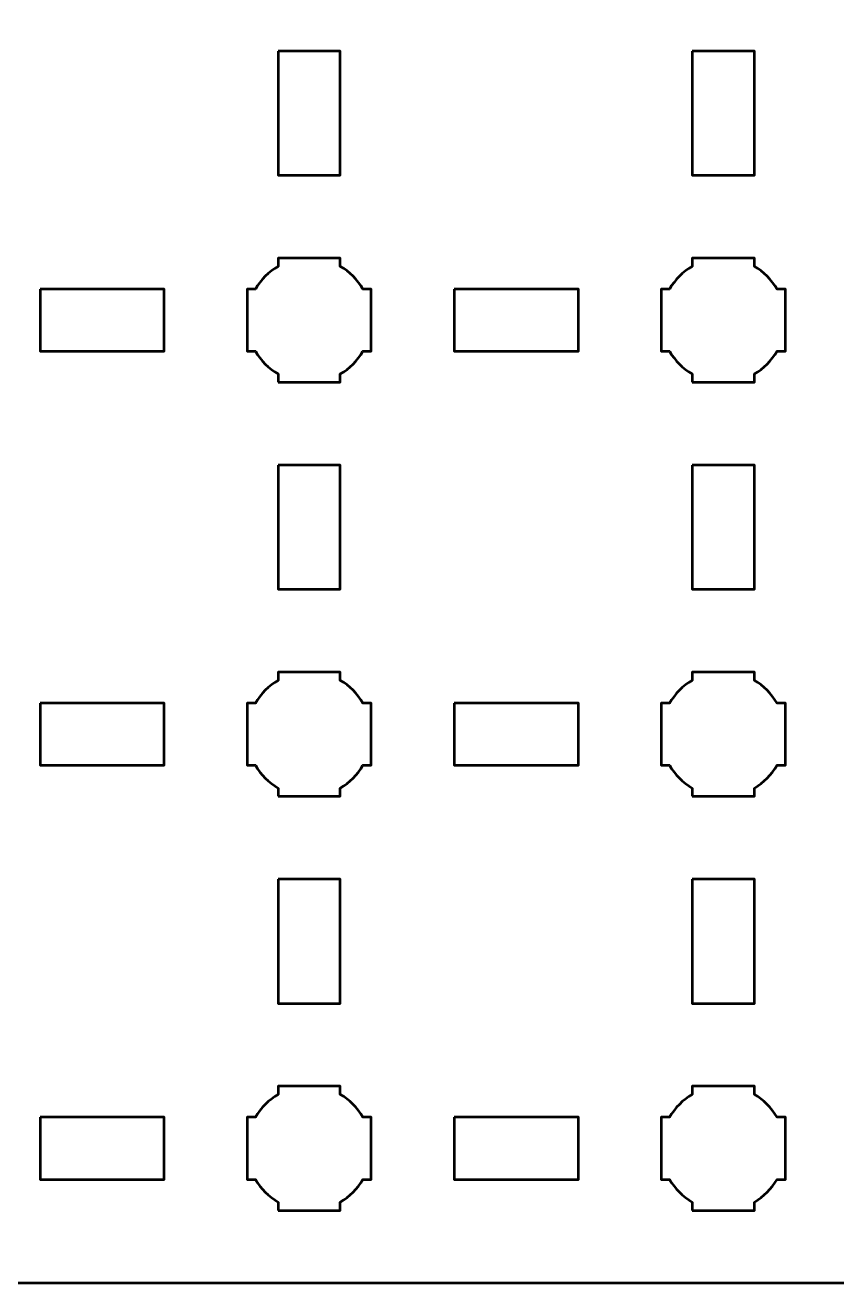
# Model space of a CAD drawing. Header units: centimetres. Extents: x -15.7 to 15.7, y -11.7 to 11.7.
# Drawn here: x -12.37 to -8.45, y -11.65 to -5.58 of the extents above; entities that cross this region are included whole.
import ezdxf

# ---------------------------------------------------------------- set-up
doc = ezdxf.new("R2010")
doc.units = ezdxf.units.CM
doc.header["$MEASUREMENT"] = 0
doc.layers.add('Layer 1', color=7, linetype='Continuous')

msp = doc.modelspace()

# ---------------------------------------------------------------- linework, layer by layer
at = {"layer": 'Layer 1', "lineweight": 53}
for points, knots in [([(-15.14993, 11.65001), (-15.14993, 11.65001), (15.14994, 11.65001), (15.14994, 11.65001), (15.14994, 11.65001), (15.42708, 11.65001), (15.65004, 11.42691), (15.65004, 11.14991), (15.65004, 11.14991), (15.65004, 11.14991), (15.65004, -11.15005), (15.65004, -11.15005), (15.65004, -11.15005), (15.65004, -11.42702), (15.42708, -11.65001), (15.14994, -11.65001), (15.14994, -11.65001), (15.14994, -11.65001), (-15.14993, -11.65001), (-15.14993, -11.65001), (-15.14993, -11.65001), (-15.42693, -11.65001), (-15.65003, -11.42702), (-15.65003, -11.15005), (-15.65003, -11.15005), (-15.65003, -11.15005), (-15.65003, 11.14991), (-15.65003, 11.14991), (-15.65003, 11.14991), (-15.65003, 11.42691), (-15.42693, 11.65001), (-15.14993, 11.65001)], [0, 0, 0, 0, 0.125, 0.125, 0.125, 0.125, 0.25, 0.25, 0.25, 0.25, 0.375, 0.375, 0.375, 0.375, 0.5, 0.5, 0.5, 0.5, 0.625, 0.625, 0.625, 0.625, 0.75, 0.75, 0.75, 0.75, 0.875, 0.875, 0.875, 0.875, 1, 1, 1, 1]), ([(-11.15007, -5.70003), (-11.15007, -5.70003), (-10.85006, -5.70003), (-10.85006, -5.70003), (-10.85006, -5.70003), (-10.85006, -5.70003), (-10.85006, -6.30003), (-10.85006, -6.30003), (-10.85006, -6.30003), (-10.85006, -6.30003), (-11.15007, -6.30003), (-11.15007, -6.30003), (-11.15007, -6.30003), (-11.15007, -6.30003), (-11.15007, -5.70003), (-11.15007, -5.70003)], [0, 0, 0, 0, 0.25, 0.25, 0.25, 0.25, 0.5, 0.5, 0.5, 0.5, 0.75, 0.75, 0.75, 0.75, 1, 1, 1, 1]), ([(-9.14996, -5.70003), (-9.14996, -5.70003), (-8.84995, -5.70003), (-8.84995, -5.70003), (-8.84995, -5.70003), (-8.84995, -5.70003), (-8.84995, -6.30003), (-8.84995, -6.30003), (-8.84995, -6.30003), (-8.84995, -6.30003), (-9.14996, -6.30003), (-9.14996, -6.30003), (-9.14996, -6.30003), (-9.14996, -6.30003), (-9.14996, -5.70003), (-9.14996, -5.70003)], [0, 0, 0, 0, 0.25, 0.25, 0.25, 0.25, 0.5, 0.5, 0.5, 0.5, 0.75, 0.75, 0.75, 0.75, 1, 1, 1, 1]), ([(-11.15007, -7.29994), (-11.15007, -7.29994), (-11.15007, -7.25983), (-11.15007, -7.25983), (-11.15007, -7.25983), (-11.19554, -7.23352), (-11.23343, -7.19549), (-11.25989, -7.15001), (-11.25989, -7.15001), (-11.25989, -7.15001), (-11.3, -7.15001), (-11.3, -7.15001), (-11.3, -7.15001), (-11.3, -7.15001), (-11.3, -6.99994), (-11.3, -6.99994), (-11.3, -6.99994), (-11.3, -6.99994), (-11.3, -6.85001), (-11.3, -6.85001), (-11.3, -6.85001), (-11.3, -6.85001), (-11.25989, -6.85001), (-11.25989, -6.85001), (-11.25989, -6.85001), (-11.23343, -6.8044), (-11.19554, -6.76651), (-11.15007, -6.74019), (-11.15007, -6.74019), (-11.15007, -6.74019), (-11.15007, -6.69994), (-11.15007, -6.69994), (-11.15007, -6.69994), (-11.15007, -6.69994), (-10.99999, -6.69994), (-10.99999, -6.69994), (-10.99999, -6.69994), (-10.99999, -6.69994), (-10.85006, -6.69994), (-10.85006, -6.69994), (-10.85006, -6.69994), (-10.85006, -6.69994), (-10.85006, -6.74019), (-10.85006, -6.74019), (-10.85006, -6.74019), (-10.80445, -6.76651), (-10.76653, -6.8044), (-10.74021, -6.85001), (-10.74021, -6.85001), (-10.74021, -6.85001), (-10.69999, -6.85001), (-10.69999, -6.85001), (-10.69999, -6.85001), (-10.69999, -6.85001), (-10.69999, -6.99994), (-10.69999, -6.99994), (-10.69999, -6.99994), (-10.69999, -6.99994), (-10.69999, -7.15001), (-10.69999, -7.15001), (-10.69999, -7.15001), (-10.69999, -7.15001), (-10.74021, -7.15001), (-10.74021, -7.15001), (-10.74021, -7.15001), (-10.76653, -7.19549), (-10.80445, -7.23352), (-10.85006, -7.25983), (-10.85006, -7.25983), (-10.85006, -7.25983), (-10.85006, -7.29994), (-10.85006, -7.29994), (-10.85006, -7.29994), (-10.85006, -7.29994), (-10.99999, -7.29994), (-10.99999, -7.29994), (-10.99999, -7.29994), (-10.99999, -7.29994), (-11.15007, -7.29994), (-11.15007, -7.29994)], [0, 0, 0, 0, 0.05, 0.05, 0.05, 0.05, 0.1, 0.1, 0.1, 0.1, 0.15, 0.15, 0.15, 0.15, 0.2, 0.2, 0.2, 0.2, 0.25, 0.25, 0.25, 0.25, 0.3, 0.3, 0.3, 0.3, 0.35, 0.35, 0.35, 0.35, 0.4, 0.4, 0.4, 0.4, 0.45, 0.45, 0.45, 0.45, 0.5, 0.5, 0.5, 0.5, 0.55, 0.55, 0.55, 0.55, 0.6, 0.6, 0.6, 0.6, 0.65, 0.65, 0.65, 0.65, 0.7, 0.7, 0.7, 0.7, 0.75, 0.75, 0.75, 0.75, 0.8, 0.8, 0.8, 0.8, 0.85, 0.85, 0.85, 0.85, 0.9, 0.9, 0.9, 0.9, 0.95, 0.95, 0.95, 0.95, 1, 1, 1, 1]), ([(-9.14996, -7.29994), (-9.14996, -7.29994), (-9.14996, -7.25983), (-9.14996, -7.25983), (-9.14996, -7.25983), (-9.19557, -7.23352), (-9.23346, -7.19549), (-9.25978, -7.15001), (-9.25978, -7.15001), (-9.25978, -7.15001), (-9.30003, -7.15001), (-9.30003, -7.15001), (-9.30003, -7.15001), (-9.30003, -7.15001), (-9.30003, -6.99994), (-9.30003, -6.99994), (-9.30003, -6.99994), (-9.30003, -6.99994), (-9.30003, -6.85001), (-9.30003, -6.85001), (-9.30003, -6.85001), (-9.30003, -6.85001), (-9.25978, -6.85001), (-9.25978, -6.85001), (-9.25978, -6.85001), (-9.23346, -6.8044), (-9.19557, -6.76651), (-9.14996, -6.74019), (-9.14996, -6.74019), (-9.14996, -6.74019), (-9.14996, -6.69994), (-9.14996, -6.69994), (-9.14996, -6.69994), (-9.14996, -6.69994), (-9.00003, -6.69994), (-9.00003, -6.69994), (-9.00003, -6.69994), (-9.00003, -6.69994), (-8.84995, -6.69994), (-8.84995, -6.69994), (-8.84995, -6.69994), (-8.84995, -6.69994), (-8.84995, -6.74019), (-8.84995, -6.74019), (-8.84995, -6.74019), (-8.80448, -6.76651), (-8.76645, -6.8044), (-8.74013, -6.85001), (-8.74013, -6.85001), (-8.74013, -6.85001), (-8.70002, -6.85001), (-8.70002, -6.85001), (-8.70002, -6.85001), (-8.70002, -6.85001), (-8.70002, -6.99994), (-8.70002, -6.99994), (-8.70002, -6.99994), (-8.70002, -6.99994), (-8.70002, -7.15001), (-8.70002, -7.15001), (-8.70002, -7.15001), (-8.70002, -7.15001), (-8.74013, -7.15001), (-8.74013, -7.15001), (-8.74013, -7.15001), (-8.76645, -7.19549), (-8.80448, -7.23352), (-8.84995, -7.25983), (-8.84995, -7.25983), (-8.84995, -7.25983), (-8.84995, -7.29994), (-8.84995, -7.29994), (-8.84995, -7.29994), (-8.84995, -7.29994), (-9.00003, -7.29994), (-9.00003, -7.29994), (-9.00003, -7.29994), (-9.00003, -7.29994), (-9.14996, -7.29994), (-9.14996, -7.29994)], [0, 0, 0, 0, 0.05, 0.05, 0.05, 0.05, 0.1, 0.1, 0.1, 0.1, 0.15, 0.15, 0.15, 0.15, 0.2, 0.2, 0.2, 0.2, 0.25, 0.25, 0.25, 0.25, 0.3, 0.3, 0.3, 0.3, 0.35, 0.35, 0.35, 0.35, 0.4, 0.4, 0.4, 0.4, 0.45, 0.45, 0.45, 0.45, 0.5, 0.5, 0.5, 0.5, 0.55, 0.55, 0.55, 0.55, 0.6, 0.6, 0.6, 0.6, 0.65, 0.65, 0.65, 0.65, 0.7, 0.7, 0.7, 0.7, 0.75, 0.75, 0.75, 0.75, 0.8, 0.8, 0.8, 0.8, 0.85, 0.85, 0.85, 0.85, 0.9, 0.9, 0.9, 0.9, 0.95, 0.95, 0.95, 0.95, 1, 1, 1, 1]), ([(-12.30002, -6.85001), (-12.30002, -6.85001), (-11.70001, -6.85001), (-11.70001, -6.85001), (-11.70001, -6.85001), (-11.70001, -6.85001), (-11.70001, -7.15001), (-11.70001, -7.15001), (-11.70001, -7.15001), (-11.70001, -7.15001), (-12.30002, -7.15001), (-12.30002, -7.15001), (-12.30002, -7.15001), (-12.30002, -7.15001), (-12.30002, -6.85001), (-12.30002, -6.85001)], [0, 0, 0, 0, 0.25, 0.25, 0.25, 0.25, 0.5, 0.5, 0.5, 0.5, 0.75, 0.75, 0.75, 0.75, 1, 1, 1, 1]), ([(-10.29994, -6.85001), (-10.29994, -6.85001), (-9.69994, -6.85001), (-9.69994, -6.85001), (-9.69994, -6.85001), (-9.69994, -6.85001), (-9.69994, -7.15001), (-9.69994, -7.15001), (-9.69994, -7.15001), (-9.69994, -7.15001), (-10.29994, -7.15001), (-10.29994, -7.15001), (-10.29994, -7.15001), (-10.29994, -7.15001), (-10.29994, -6.85001), (-10.29994, -6.85001)], [0, 0, 0, 0, 0.25, 0.25, 0.25, 0.25, 0.5, 0.5, 0.5, 0.5, 0.75, 0.75, 0.75, 0.75, 1, 1, 1, 1]), ([(-11.15007, -7.69999), (-11.15007, -7.69999), (-10.85006, -7.69999), (-10.85006, -7.69999), (-10.85006, -7.69999), (-10.85006, -7.69999), (-10.85006, -8.3), (-10.85006, -8.3), (-10.85006, -8.3), (-10.85006, -8.3), (-11.15007, -8.3), (-11.15007, -8.3), (-11.15007, -8.3), (-11.15007, -8.3), (-11.15007, -7.69999), (-11.15007, -7.69999)], [0, 0, 0, 0, 0.25, 0.25, 0.25, 0.25, 0.5, 0.5, 0.5, 0.5, 0.75, 0.75, 0.75, 0.75, 1, 1, 1, 1]), ([(-9.14996, -7.69999), (-9.14996, -7.69999), (-8.84995, -7.69999), (-8.84995, -7.69999), (-8.84995, -7.69999), (-8.84995, -7.69999), (-8.84995, -8.3), (-8.84995, -8.3), (-8.84995, -8.3), (-8.84995, -8.3), (-9.14996, -8.3), (-9.14996, -8.3), (-9.14996, -8.3), (-9.14996, -8.3), (-9.14996, -7.69999), (-9.14996, -7.69999)], [0, 0, 0, 0, 0.25, 0.25, 0.25, 0.25, 0.5, 0.5, 0.5, 0.5, 0.75, 0.75, 0.75, 0.75, 1, 1, 1, 1]), ([(-11.15007, -9.30002), (-11.15007, -9.30002), (-11.15007, -9.2598), (-11.15007, -9.2598), (-11.15007, -9.2598), (-11.19554, -9.23348), (-11.23343, -9.19556), (-11.25989, -9.14995), (-11.25989, -9.14995), (-11.25989, -9.14995), (-11.3, -9.14995), (-11.3, -9.14995), (-11.3, -9.14995), (-11.3, -9.14995), (-11.3, -9.00001), (-11.3, -9.00001), (-11.3, -9.00001), (-11.3, -9.00001), (-11.3, -8.84994), (-11.3, -8.84994), (-11.3, -8.84994), (-11.3, -8.84994), (-11.25989, -8.84994), (-11.25989, -8.84994), (-11.25989, -8.84994), (-11.23343, -8.80447), (-11.19554, -8.76644), (-11.15007, -8.74012), (-11.15007, -8.74012), (-11.15007, -8.74012), (-11.15007, -8.70001), (-11.15007, -8.70001), (-11.15007, -8.70001), (-11.15007, -8.70001), (-10.99999, -8.70001), (-10.99999, -8.70001), (-10.99999, -8.70001), (-10.99999, -8.70001), (-10.85006, -8.70001), (-10.85006, -8.70001), (-10.85006, -8.70001), (-10.85006, -8.70001), (-10.85006, -8.74012), (-10.85006, -8.74012), (-10.85006, -8.74012), (-10.80445, -8.76644), (-10.76653, -8.80447), (-10.74021, -8.84994), (-10.74021, -8.84994), (-10.74021, -8.84994), (-10.69999, -8.84994), (-10.69999, -8.84994), (-10.69999, -8.84994), (-10.69999, -8.84994), (-10.69999, -9.00001), (-10.69999, -9.00001), (-10.69999, -9.00001), (-10.69999, -9.00001), (-10.69999, -9.14995), (-10.69999, -9.14995), (-10.69999, -9.14995), (-10.69999, -9.14995), (-10.74021, -9.14995), (-10.74021, -9.14995), (-10.74021, -9.14995), (-10.76653, -9.19556), (-10.80445, -9.23348), (-10.85006, -9.2598), (-10.85006, -9.2598), (-10.85006, -9.2598), (-10.85006, -9.30002), (-10.85006, -9.30002), (-10.85006, -9.30002), (-10.85006, -9.30002), (-10.99999, -9.30002), (-10.99999, -9.30002), (-10.99999, -9.30002), (-10.99999, -9.30002), (-11.15007, -9.30002), (-11.15007, -9.30002)], [0, 0, 0, 0, 0.05, 0.05, 0.05, 0.05, 0.1, 0.1, 0.1, 0.1, 0.15, 0.15, 0.15, 0.15, 0.2, 0.2, 0.2, 0.2, 0.25, 0.25, 0.25, 0.25, 0.3, 0.3, 0.3, 0.3, 0.35, 0.35, 0.35, 0.35, 0.4, 0.4, 0.4, 0.4, 0.45, 0.45, 0.45, 0.45, 0.5, 0.5, 0.5, 0.5, 0.55, 0.55, 0.55, 0.55, 0.6, 0.6, 0.6, 0.6, 0.65, 0.65, 0.65, 0.65, 0.7, 0.7, 0.7, 0.7, 0.75, 0.75, 0.75, 0.75, 0.8, 0.8, 0.8, 0.8, 0.85, 0.85, 0.85, 0.85, 0.9, 0.9, 0.9, 0.9, 0.95, 0.95, 0.95, 0.95, 1, 1, 1, 1]), ([(-9.14996, -9.30002), (-9.14996, -9.30002), (-9.14996, -9.2598), (-9.14996, -9.2598), (-9.14996, -9.2598), (-9.19557, -9.23348), (-9.23346, -9.19556), (-9.25978, -9.14995), (-9.25978, -9.14995), (-9.25978, -9.14995), (-9.30003, -9.14995), (-9.30003, -9.14995), (-9.30003, -9.14995), (-9.30003, -9.14995), (-9.30003, -9.00001), (-9.30003, -9.00001), (-9.30003, -9.00001), (-9.30003, -9.00001), (-9.30003, -8.84994), (-9.30003, -8.84994), (-9.30003, -8.84994), (-9.30003, -8.84994), (-9.25978, -8.84994), (-9.25978, -8.84994), (-9.25978, -8.84994), (-9.23346, -8.80447), (-9.19557, -8.76644), (-9.14996, -8.74012), (-9.14996, -8.74012), (-9.14996, -8.74012), (-9.14996, -8.70001), (-9.14996, -8.70001), (-9.14996, -8.70001), (-9.14996, -8.70001), (-9.00003, -8.70001), (-9.00003, -8.70001), (-9.00003, -8.70001), (-9.00003, -8.70001), (-8.84995, -8.70001), (-8.84995, -8.70001), (-8.84995, -8.70001), (-8.84995, -8.70001), (-8.84995, -8.74012), (-8.84995, -8.74012), (-8.84995, -8.74012), (-8.80448, -8.76644), (-8.76645, -8.80447), (-8.74013, -8.84994), (-8.74013, -8.84994), (-8.74013, -8.84994), (-8.70002, -8.84994), (-8.70002, -8.84994), (-8.70002, -8.84994), (-8.70002, -8.84994), (-8.70002, -9.00001), (-8.70002, -9.00001), (-8.70002, -9.00001), (-8.70002, -9.00001), (-8.70002, -9.14995), (-8.70002, -9.14995), (-8.70002, -9.14995), (-8.70002, -9.14995), (-8.74013, -9.14995), (-8.74013, -9.14995), (-8.74013, -9.14995), (-8.76645, -9.19556), (-8.80448, -9.23348), (-8.84995, -9.2598), (-8.84995, -9.2598), (-8.84995, -9.2598), (-8.84995, -9.30002), (-8.84995, -9.30002), (-8.84995, -9.30002), (-8.84995, -9.30002), (-9.00003, -9.30002), (-9.00003, -9.30002), (-9.00003, -9.30002), (-9.00003, -9.30002), (-9.14996, -9.30002), (-9.14996, -9.30002)], [0, 0, 0, 0, 0.05, 0.05, 0.05, 0.05, 0.1, 0.1, 0.1, 0.1, 0.15, 0.15, 0.15, 0.15, 0.2, 0.2, 0.2, 0.2, 0.25, 0.25, 0.25, 0.25, 0.3, 0.3, 0.3, 0.3, 0.35, 0.35, 0.35, 0.35, 0.4, 0.4, 0.4, 0.4, 0.45, 0.45, 0.45, 0.45, 0.5, 0.5, 0.5, 0.5, 0.55, 0.55, 0.55, 0.55, 0.6, 0.6, 0.6, 0.6, 0.65, 0.65, 0.65, 0.65, 0.7, 0.7, 0.7, 0.7, 0.75, 0.75, 0.75, 0.75, 0.8, 0.8, 0.8, 0.8, 0.85, 0.85, 0.85, 0.85, 0.9, 0.9, 0.9, 0.9, 0.95, 0.95, 0.95, 0.95, 1, 1, 1, 1]), ([(-12.30002, -8.85008), (-12.30002, -8.85008), (-11.70001, -8.85008), (-11.70001, -8.85008), (-11.70001, -8.85008), (-11.70001, -8.85008), (-11.70001, -9.15009), (-11.70001, -9.15009), (-11.70001, -9.15009), (-11.70001, -9.15009), (-12.30002, -9.15009), (-12.30002, -9.15009), (-12.30002, -9.15009), (-12.30002, -9.15009), (-12.30002, -8.85008), (-12.30002, -8.85008)], [0, 0, 0, 0, 0.25, 0.25, 0.25, 0.25, 0.5, 0.5, 0.5, 0.5, 0.75, 0.75, 0.75, 0.75, 1, 1, 1, 1]), ([(-10.29994, -8.85008), (-10.29994, -8.85008), (-9.69994, -8.85008), (-9.69994, -8.85008), (-9.69994, -8.85008), (-9.69994, -8.85008), (-9.69994, -9.15009), (-9.69994, -9.15009), (-9.69994, -9.15009), (-9.69994, -9.15009), (-10.29994, -9.15009), (-10.29994, -9.15009), (-10.29994, -9.15009), (-10.29994, -9.15009), (-10.29994, -8.85008), (-10.29994, -8.85008)], [0, 0, 0, 0, 0.25, 0.25, 0.25, 0.25, 0.5, 0.5, 0.5, 0.5, 0.75, 0.75, 0.75, 0.75, 1, 1, 1, 1]), ([(-11.15007, -9.70007), (-11.15007, -9.70007), (-10.85006, -9.70007), (-10.85006, -9.70007), (-10.85006, -9.70007), (-10.85006, -9.70007), (-10.85006, -10.30007), (-10.85006, -10.30007), (-10.85006, -10.30007), (-10.85006, -10.30007), (-11.15007, -10.30007), (-11.15007, -10.30007), (-11.15007, -10.30007), (-11.15007, -10.30007), (-11.15007, -9.70007), (-11.15007, -9.70007)], [0, 0, 0, 0, 0.25, 0.25, 0.25, 0.25, 0.5, 0.5, 0.5, 0.5, 0.75, 0.75, 0.75, 0.75, 1, 1, 1, 1]), ([(-9.14996, -9.70007), (-9.14996, -9.70007), (-8.84995, -9.70007), (-8.84995, -9.70007), (-8.84995, -9.70007), (-8.84995, -9.70007), (-8.84995, -10.30007), (-8.84995, -10.30007), (-8.84995, -10.30007), (-8.84995, -10.30007), (-9.14996, -10.30007), (-9.14996, -10.30007), (-9.14996, -10.30007), (-9.14996, -10.30007), (-9.14996, -9.70007), (-9.14996, -9.70007)], [0, 0, 0, 0, 0.25, 0.25, 0.25, 0.25, 0.5, 0.5, 0.5, 0.5, 0.75, 0.75, 0.75, 0.75, 1, 1, 1, 1]), ([(-11.15007, -11.29998), (-11.15007, -11.29998), (-11.15007, -11.25987), (-11.15007, -11.25987), (-11.15007, -11.25987), (-11.19554, -11.23356), (-11.23343, -11.19553), (-11.25989, -11.15005), (-11.25989, -11.15005), (-11.25989, -11.15005), (-11.3, -11.15005), (-11.3, -11.15005), (-11.3, -11.15005), (-11.3, -11.15005), (-11.3, -10.99998), (-11.3, -10.99998), (-11.3, -10.99998), (-11.3, -10.99998), (-11.3, -10.85005), (-11.3, -10.85005), (-11.3, -10.85005), (-11.3, -10.85005), (-11.25989, -10.85005), (-11.25989, -10.85005), (-11.25989, -10.85005), (-11.23343, -10.80444), (-11.19554, -10.76655), (-11.15007, -10.74009), (-11.15007, -10.74009), (-11.15007, -10.74009), (-11.15007, -10.69998), (-11.15007, -10.69998), (-11.15007, -10.69998), (-11.15007, -10.69998), (-10.99999, -10.69998), (-10.99999, -10.69998), (-10.99999, -10.69998), (-10.99999, -10.69998), (-10.85006, -10.69998), (-10.85006, -10.69998), (-10.85006, -10.69998), (-10.85006, -10.69998), (-10.85006, -10.74009), (-10.85006, -10.74009), (-10.85006, -10.74009), (-10.80445, -10.76655), (-10.76653, -10.80444), (-10.74021, -10.85005), (-10.74021, -10.85005), (-10.74021, -10.85005), (-10.69999, -10.85005), (-10.69999, -10.85005), (-10.69999, -10.85005), (-10.69999, -10.85005), (-10.69999, -10.99998), (-10.69999, -10.99998), (-10.69999, -10.99998), (-10.69999, -10.99998), (-10.69999, -11.15005), (-10.69999, -11.15005), (-10.69999, -11.15005), (-10.69999, -11.15005), (-10.74021, -11.15005), (-10.74021, -11.15005), (-10.74021, -11.15005), (-10.76653, -11.19553), (-10.80445, -11.23356), (-10.85006, -11.25987), (-10.85006, -11.25987), (-10.85006, -11.25987), (-10.85006, -11.29998), (-10.85006, -11.29998), (-10.85006, -11.29998), (-10.85006, -11.29998), (-10.99999, -11.29998), (-10.99999, -11.29998), (-10.99999, -11.29998), (-10.99999, -11.29998), (-11.15007, -11.29998), (-11.15007, -11.29998)], [0, 0, 0, 0, 0.05, 0.05, 0.05, 0.05, 0.1, 0.1, 0.1, 0.1, 0.15, 0.15, 0.15, 0.15, 0.2, 0.2, 0.2, 0.2, 0.25, 0.25, 0.25, 0.25, 0.3, 0.3, 0.3, 0.3, 0.35, 0.35, 0.35, 0.35, 0.4, 0.4, 0.4, 0.4, 0.45, 0.45, 0.45, 0.45, 0.5, 0.5, 0.5, 0.5, 0.55, 0.55, 0.55, 0.55, 0.6, 0.6, 0.6, 0.6, 0.65, 0.65, 0.65, 0.65, 0.7, 0.7, 0.7, 0.7, 0.75, 0.75, 0.75, 0.75, 0.8, 0.8, 0.8, 0.8, 0.85, 0.85, 0.85, 0.85, 0.9, 0.9, 0.9, 0.9, 0.95, 0.95, 0.95, 0.95, 1, 1, 1, 1]), ([(-9.14996, -11.29998), (-9.14996, -11.29998), (-9.14996, -11.25987), (-9.14996, -11.25987), (-9.14996, -11.25987), (-9.19557, -11.23356), (-9.23346, -11.19553), (-9.25978, -11.15005), (-9.25978, -11.15005), (-9.25978, -11.15005), (-9.30003, -11.15005), (-9.30003, -11.15005), (-9.30003, -11.15005), (-9.30003, -11.15005), (-9.30003, -10.99998), (-9.30003, -10.99998), (-9.30003, -10.99998), (-9.30003, -10.99998), (-9.30003, -10.85005), (-9.30003, -10.85005), (-9.30003, -10.85005), (-9.30003, -10.85005), (-9.25978, -10.85005), (-9.25978, -10.85005), (-9.25978, -10.85005), (-9.23346, -10.80444), (-9.19557, -10.76655), (-9.14996, -10.74009), (-9.14996, -10.74009), (-9.14996, -10.74009), (-9.14996, -10.69998), (-9.14996, -10.69998), (-9.14996, -10.69998), (-9.14996, -10.69998), (-9.00003, -10.69998), (-9.00003, -10.69998), (-9.00003, -10.69998), (-9.00003, -10.69998), (-8.84995, -10.69998), (-8.84995, -10.69998), (-8.84995, -10.69998), (-8.84995, -10.69998), (-8.84995, -10.74009), (-8.84995, -10.74009), (-8.84995, -10.74009), (-8.80448, -10.76655), (-8.76645, -10.80444), (-8.74013, -10.85005), (-8.74013, -10.85005), (-8.74013, -10.85005), (-8.70002, -10.85005), (-8.70002, -10.85005), (-8.70002, -10.85005), (-8.70002, -10.85005), (-8.70002, -10.99998), (-8.70002, -10.99998), (-8.70002, -10.99998), (-8.70002, -10.99998), (-8.70002, -11.15005), (-8.70002, -11.15005), (-8.70002, -11.15005), (-8.70002, -11.15005), (-8.74013, -11.15005), (-8.74013, -11.15005), (-8.74013, -11.15005), (-8.76645, -11.19553), (-8.80448, -11.23356), (-8.84995, -11.25987), (-8.84995, -11.25987), (-8.84995, -11.25987), (-8.84995, -11.29998), (-8.84995, -11.29998), (-8.84995, -11.29998), (-8.84995, -11.29998), (-9.00003, -11.29998), (-9.00003, -11.29998), (-9.00003, -11.29998), (-9.00003, -11.29998), (-9.14996, -11.29998), (-9.14996, -11.29998)], [0, 0, 0, 0, 0.05, 0.05, 0.05, 0.05, 0.1, 0.1, 0.1, 0.1, 0.15, 0.15, 0.15, 0.15, 0.2, 0.2, 0.2, 0.2, 0.25, 0.25, 0.25, 0.25, 0.3, 0.3, 0.3, 0.3, 0.35, 0.35, 0.35, 0.35, 0.4, 0.4, 0.4, 0.4, 0.45, 0.45, 0.45, 0.45, 0.5, 0.5, 0.5, 0.5, 0.55, 0.55, 0.55, 0.55, 0.6, 0.6, 0.6, 0.6, 0.65, 0.65, 0.65, 0.65, 0.7, 0.7, 0.7, 0.7, 0.75, 0.75, 0.75, 0.75, 0.8, 0.8, 0.8, 0.8, 0.85, 0.85, 0.85, 0.85, 0.9, 0.9, 0.9, 0.9, 0.95, 0.95, 0.95, 0.95, 1, 1, 1, 1]), ([(-12.30002, -10.85005), (-12.30002, -10.85005), (-11.70001, -10.85005), (-11.70001, -10.85005), (-11.70001, -10.85005), (-11.70001, -10.85005), (-11.70001, -11.15005), (-11.70001, -11.15005), (-11.70001, -11.15005), (-11.70001, -11.15005), (-12.30002, -11.15005), (-12.30002, -11.15005), (-12.30002, -11.15005), (-12.30002, -11.15005), (-12.30002, -10.85005), (-12.30002, -10.85005)], [0, 0, 0, 0, 0.25, 0.25, 0.25, 0.25, 0.5, 0.5, 0.5, 0.5, 0.75, 0.75, 0.75, 0.75, 1, 1, 1, 1]), ([(-10.29994, -10.85005), (-10.29994, -10.85005), (-9.69994, -10.85005), (-9.69994, -10.85005), (-9.69994, -10.85005), (-9.69994, -10.85005), (-9.69994, -11.15005), (-9.69994, -11.15005), (-9.69994, -11.15005), (-9.69994, -11.15005), (-10.29994, -11.15005), (-10.29994, -11.15005), (-10.29994, -11.15005), (-10.29994, -11.15005), (-10.29994, -10.85005), (-10.29994, -10.85005)], [0, 0, 0, 0, 0.25, 0.25, 0.25, 0.25, 0.5, 0.5, 0.5, 0.5, 0.75, 0.75, 0.75, 0.75, 1, 1, 1, 1])]:
    msp.add_open_spline(points, degree=3, knots=knots, dxfattribs=at)

doc.saveas('drawing.dxf')
